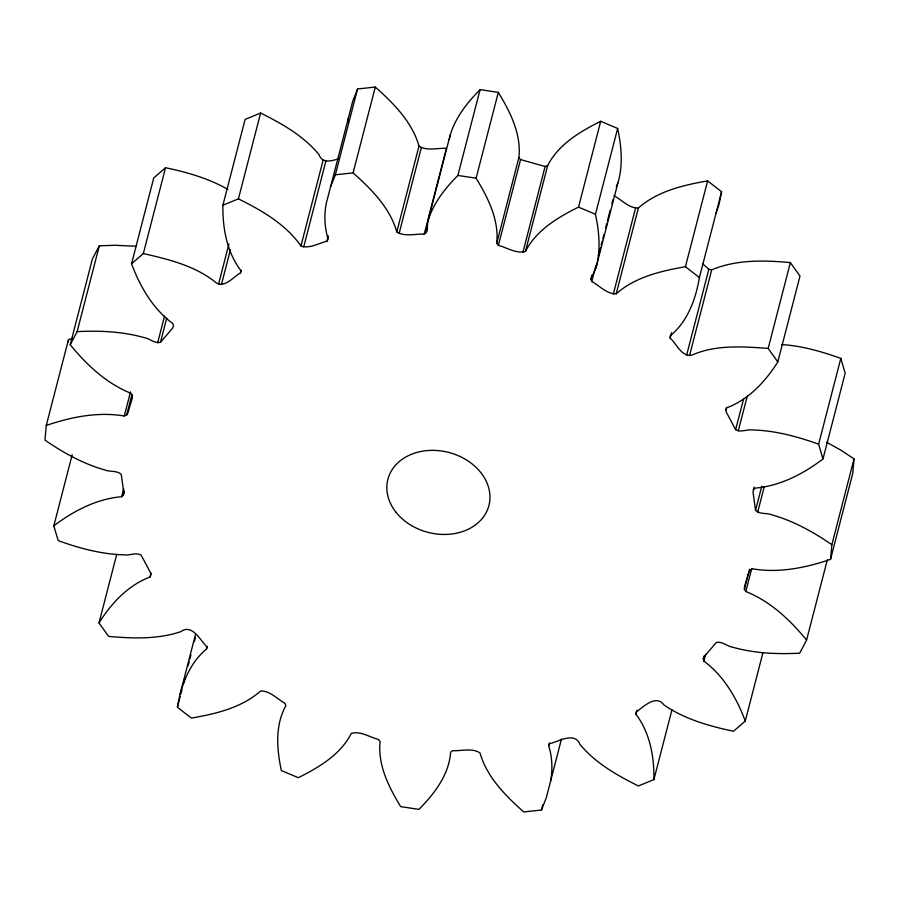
<?xml version="1.0" encoding="UTF-8"?>
<svg xmlns="http://www.w3.org/2000/svg" width="899" height="899" viewBox="0 0 899 899"><rect width="100%" height="100%" fill="white"/><g stroke="black" fill="none" stroke-linecap="round" stroke-linejoin="round"><path stroke-width="1.35" d="M550.615 781.04C552.773 769.184 552.211 757.003 548.66 745.608L549.896 743.585C558.897 741.518 574.798 731.393 579.956 744.361C595.34 763.082 616.995 775.286 638.38 785.962L653.899 779.59C654.281 756.767 649.943 732.696 635.93 714.211L636.278 711.907C643.808 706.659 655.922 694.017 664.114 705.052C684.69 719.234 709.3 726.089 733.472 731.269L745.26 721.043C736.731 698.107 723.751 675.834 703.861 661.102L703.31 658.742L704.254 656.596L716.346 642.47C722.38 641.021 727.28 646.595 733.101 647.325C754.711 653.371 777.377 654.337 799.683 653.18L806.572 640.11C790.131 619.894 770.252 601.296 745.81 591.486L744.394 589.294L744.451 586.935L748.889 571.955L750.137 569.944L752.53 568.82C778.736 573.281 805.628 567.853 830.53 559.369L852.724 473.548L854.05 458.895L840.801 450.096L826.586 442.241M561.504 738.922L546.244 797.93L541.456 810.033L523.712 811.932C505.44 795.671 486.82 777.017 480.01 752.935C472.278 747.721 461.333 751.126 452.579 750.676L450.601 752.216C449.107 774.724 434.318 793.862 418.912 809.381L400.684 806.617C388.817 787.187 377.569 764.835 380.086 741.518L378.434 739.416C369.86 737.326 360.285 730.651 351.34 733.404C340.62 754.542 318.92 767.454 298.288 777.702L281.365 770.544C276.78 749.272 274.903 725.279 285.871 705.715L285.039 703.378C277.398 699.175 269.891 690.589 260.609 690.994C241.674 707.794 215.771 713.862 191.375 718.099L177.406 707.255C181.025 685.634 189.217 663.204 206.579 649.022L206.646 646.673C200.185 640.066 191.981 623.389 180.8 631.671C157.662 639.459 132.647 638.526 108.644 636.402L99.002 622.928L116.69 554.537M830.53 559.369L831.856 544.727C813.573 532.084 793.828 521.094 772.353 514.981C767.016 512.554 759.913 514.756 755.542 510.362L753.036 492.113L753.418 489.809L755.182 488.101C780.141 485.988 803.223 473.93 822.99 458.996L818.618 444.207C797.469 436.566 775.399 430.599 752.8 429.969C747.103 428.992 740.9 432.857 735.629 429.677L726.392 412.315L725.853 409.944L726.819 407.809C748.732 399.493 765.566 381.479 777.804 361.892L768.162 348.419C742.979 346.565 715.874 344.553 692.208 355.004C681.959 357.723 676.509 343.688 670.16 338.148L670.227 335.799C687.589 321.617 695.781 299.187 699.4 277.566L721.594 191.745L707.625 180.901C683.229 185.138 657.326 191.206 638.391 208.006C629.109 208.411 621.602 199.825 613.961 195.622M72.414 338.384L68.47 339.631L46.276 425.452L44.95 440.105C63.233 452.736 82.978 463.727 104.441 469.84C109.79 472.267 116.892 470.065 121.264 474.458L123.77 492.708L123.388 495.012L121.623 496.72C96.665 498.833 73.583 510.89 53.816 525.825L58.188 540.614C79.337 548.255 101.407 554.222 124.006 554.852C129.703 555.84 135.906 551.964 141.165 555.155L150.414 572.506L150.953 574.877L149.987 577.012C128.063 585.328 111.24 603.341 99.002 622.928M68.234 342.294L68.47 339.631M347.969 122.028L348.385 117.96M46.276 425.452C71.178 416.967 98.07 411.551 124.276 416.001L126.669 414.889L127.916 412.866L132.355 397.886L132.4 395.538L130.996 393.335C106.554 383.525 86.675 364.927 70.223 344.71L77.123 331.641C99.429 330.495 122.095 331.45 143.705 337.496C149.526 338.226 154.426 343.8 160.46 342.35L172.552 328.225L173.496 326.09L172.945 323.719C153.055 308.986 140.075 286.714 131.546 263.778L143.334 253.552C168.675 259.339 195.555 265.879 216.052 282.713C224.728 288.422 233.482 276.656 240.516 272.914L240.876 270.61C226.863 252.125 222.525 228.054 222.907 205.23L245.101 119.41L260.62 113.038C282.005 123.714 303.66 135.918 319.044 154.639C321.943 163.854 332.27 161.123 339.024 158.46M699.4 277.566L685.431 266.722C661.035 270.959 635.132 277.027 616.197 293.838C606.915 294.243 599.408 285.646 591.767 281.454L590.935 279.117L595.846 268.25L618.04 182.43C623.164 164.854 621.434 146.121 617.635 128.456L600.712 121.298L578.518 207.118C557.886 217.367 536.186 230.279 525.454 251.428C516.509 254.17 506.946 247.495 498.372 245.405L496.72 243.314L518.914 157.482C521.431 134.165 510.183 111.813 498.316 92.383L480.088 89.619C467.266 102.531 455.535 117.398 450.197 135.041L428.003 220.873L426.856 230.369L426.205 232.605L424.216 234.145C415.473 233.695 404.528 237.1 396.796 231.886C389.986 207.804 371.366 189.15 353.093 172.889L335.349 174.788L330.562 186.891M449.309 139.615L450.197 135.041M721.594 191.745L719.02 204.478L716.031 213.389M595.846 268.25C600.97 250.675 599.24 231.942 595.441 214.277L617.635 128.456M70.223 344.71L92.428 258.89L99.317 245.82L115.342 245.281L135.738 246.236M77.123 331.641L99.317 245.82M53.816 525.825L72.201 454.759M131.546 263.778L153.74 177.957L165.528 167.731C187.071 172.215 208.579 178.395 227.795 189.352M143.334 253.552L165.528 167.731M124.276 416.001L130.512 391.863M126.669 414.889L131.872 394.773M157.662 342.766L164.607 315.942M160.46 342.35L166.697 318.212M121.623 496.72L123.702 488.674M123.388 495.012L124.433 490.989M222.907 205.23L238.426 198.859L260.62 113.038M218.547 284.174L228.942 243.944M221.446 284.5L230.47 249.641M149.987 577.012L151.021 572.989M240.516 272.914L241.213 270.239M179.98 694.522L195.589 634.177M177.406 707.255L180.182 696.523M180.879 693.848L181.913 689.825M183.643 683.116L184.688 679.093M188.161 665.687L189.195 661.664M189.891 658.978L190.936 654.955M194.398 641.549L195.443 637.526M424.216 234.145L446.421 148.324C437.667 147.874 426.722 151.279 418.99 146.065C412.18 121.983 393.56 103.329 375.288 87.068L357.544 88.967L352.756 101.07L326.18 203.781C324.033 215.636 324.595 227.818 328.146 239.213L326.91 241.235C318.752 243.123 309.38 249.124 300.94 245.966L323.134 160.146M303.682 247.011L325.876 161.191M206.579 649.022L207.276 646.347M335.349 174.788L357.544 88.967M326.91 241.235L328.304 235.875M353.093 172.889L375.288 87.068M396.796 231.886L418.99 146.065M399.111 233.538L421.305 147.717M426.205 232.605L427.587 227.233M428.003 220.873C433.34 203.219 445.072 188.352 457.883 175.44L480.088 89.619M496.72 243.314C499.237 219.997 487.988 197.634 476.11 178.204L498.316 92.383M498.372 245.405L520.566 159.584L518.914 157.482M522.915 252.327L545.109 166.506L547.66 165.596C558.38 144.458 580.08 131.546 600.712 121.298M525.454 251.428L547.66 165.596M590.935 279.117L591.98 275.094M591.767 281.454L595.936 265.362M598.363 255.968L600.442 247.922M601.139 245.247L602.173 241.224M602.869 238.538L603.903 234.515M605.645 227.807L606.679 223.784M607.376 221.109L610.151 210.377M611.882 203.668L612.927 199.645M613.343 294.018L635.537 208.197M616.197 293.838L638.391 208.006M548.66 745.608L549.356 742.922M541.456 810.033L542.839 804.672M685.431 266.722L707.625 180.901M670.16 338.148L671.542 332.787M686.634 355.127L708.828 269.307L702.861 263.913M689.522 355.678L711.716 269.857C736.36 259.429 764.139 260.216 790.356 262.598L799.998 276.072L777.804 361.892M635.93 714.211L636.975 710.188M725.853 409.944L726.549 407.258M735.629 429.677L743.608 398.83M738.27 430.913L747.294 396.043M653.899 779.59L671.935 709.862M768.162 348.419L790.356 262.598M703.31 658.742L703.996 656.056M703.861 661.102L705.603 654.393M753.418 489.809L754.104 487.134M755.542 510.362L761.779 486.224M757.666 512.16L764.262 486.685M744.394 589.294L749.597 569.179M745.81 591.486L751.71 568.685M745.26 721.043L762.948 652.652M818.618 444.207L840.812 358.386C821.753 351.565 801.998 345.868 781.714 344.553M822.99 458.996L845.184 373.175L840.812 358.386M806.572 640.11L827.383 559.65M831.856 544.727L854.05 458.895M616.287 186.756L618.04 182.43M545.109 166.506L520.566 159.584M457.883 175.44L476.11 178.204M708.828 269.307L711.716 269.857M578.518 207.118L595.441 214.277M238.426 198.859C261.8 210.456 285.736 224.222 300.94 245.966M396.077 512.351A52.187 41.287 14.5 0 0 485.078 514.509A52.187 41.287 14.5 0 0 434.06 450.377A52.187 41.287 14.5 0 0 396.077 512.351"/></g></svg>
